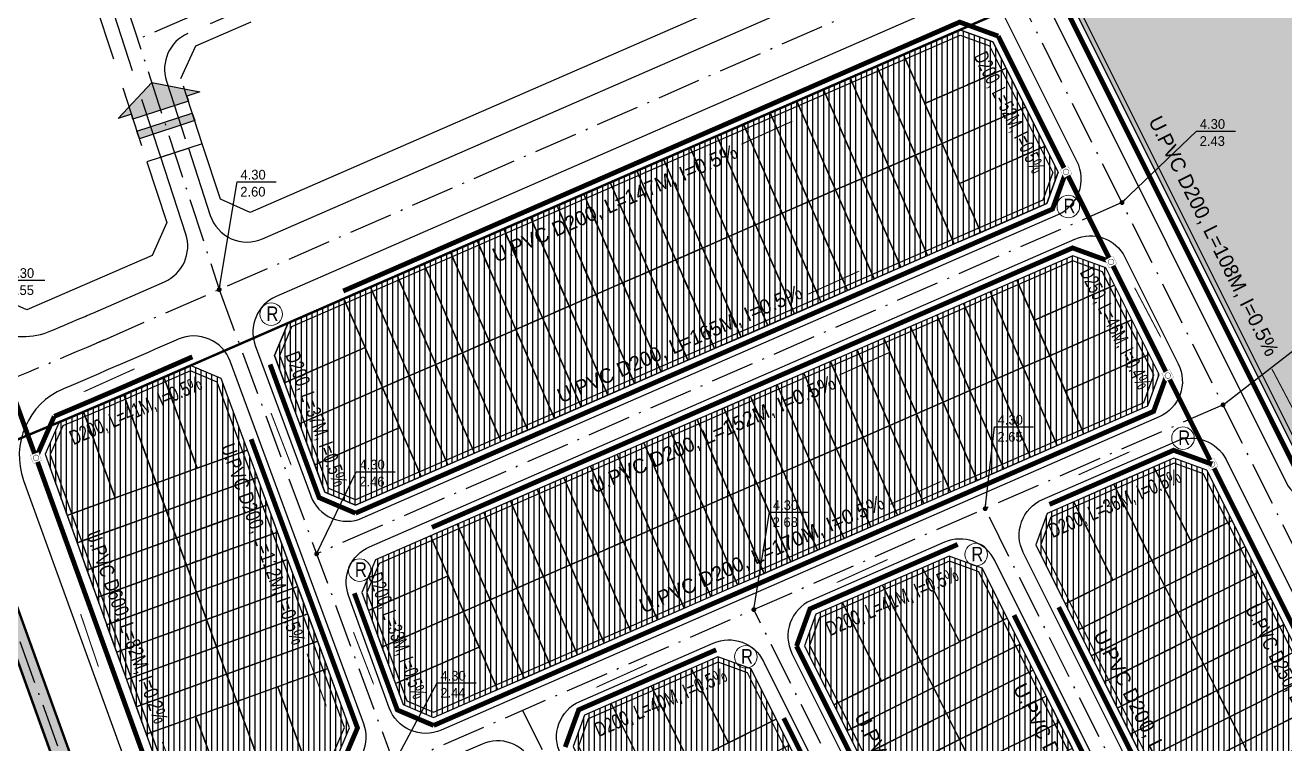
# Model space of a CAD drawing. Header units: metres. Extents: x 566631 to 571358, y 2062953 to 2068466.
# Drawn here: x 568621.2 to 568881.2, y 2066376.3 to 2066524.5 of the extents above; entities that cross this region are included whole.
import ezdxf
from ezdxf.enums import TextEntityAlignment as Align

# ---------------------------------------------------------------- set-up
doc = ezdxf.new("R2010")
doc.units = ezdxf.units.M
for name, pattern in [('ACAD_ISO10W100', [18.5, 12, -3, 0.5, -3]), ('CENTER', [2, 1.25, -0.25, 0.25, -0.25]), ('HIDDEN', [0.375, 0.25, -0.125])]:
    doc.linetypes.add(name, pattern=pattern)
doc.layers.add('boDnv', color=54, linetype='CONTINUOUS', lineweight=25)
for name, color, linetype in [('BoThamCo', 94, 'CONTINUOUS'), ('ChiaLo', 128, 'CENTER'), ('datOlienke', 42, 'CONTINUOUS'), ('hacth sdd', 8, 'CONTINUOUS'), ('hatchViaHe+LogDg', 129, 'CONTINUOUS'), ('LogDg', 7, 'CONTINUOUS'), ('LogDg phu', 7, 'CONTINUOUS'), ('LoLK', 6, 'CONTINUOUS'), ('RANHGIOI', 2, 'HIDDEN'), ('TimDg', 222, 'CONTINUOUS'), ('TNuoc Thai', 7, 'CONTINUOUS'), ('ViaHeS', 32, 'CONTINUOUS'), ('ViaHeSphu', 32, 'CONTINUOUS')]:
    doc.layers.add(name, color=color, linetype=linetype)
doc.styles.add('DIADANH1', font='VHAVAN.ttf', dxfattribs={"height": 2})
doc.styles.add('rms', font='romans.shx', dxfattribs={"width": 0.7, "bigfont": 'vns.shx'})
doc.styles.add('solo', font='VHARIALN.ttf')
doc.styles.add('style1', font='VHARIALN.ttf', dxfattribs={"height": 1.2})
doc.styles.add('STYLE3', font='VHBODO.ttf', dxfattribs={"width": 0.8, "height": 2.2})
doc.linetypes.add('ADL', pattern='A,0.125,-0.15,["++",rms,S=0.5,R=0,X=0,Y=-0.2245],-1.35,1.125', length=2.75)
doc.linetypes.add('TNTN_LINE', pattern='A,0.5,-0.2,["TN",Standard,S=0.1,R=0,X=-0.1,Y=-0.05],-0.25', length=0.95)
doc.dimstyles.new('kichthuocnut', dxfattribs={"dimtxt": 1.1, "dimasz": 0.5, "dimexe": 0.5, "dimexo": 0.5, "dimgap": 0.5, "dimtad": 1, "dimzin": 0, "dimdsep": 46, "dimtxsty": 'solo', "dimblk": 'BOXFILLED', "dimcen": 0.09, "dimdle": 1, "dimclrd": 256, "dimclre": 256, "dimclrt": 7, "dimadec": 0, "dimazin": 0, "dimtfac": 1, "dimtix": 1, "dimtofl": 0, "dimtmove": 1, "dimatfit": 3, "dimldrblk": 'ARCHTICK', "dimfxl": 1, "dimtfill": 1, "dimtfillclr": 2, "dimtolj": 1, "dimtzin": 0, "dimlwd": -1, "dimlwe": -1, "dimarcsym": 0})

# ---------------------------------------------------------------- blocks, each defined once
blk = doc.blocks.new('hg')
at = {"layer": 'TNuoc Thai', "color": 7, "lineweight": 0, "const_width": 0.2}
blk.add_lwpolyline([(-2.5, -2.5), (2.5, -2.5), (2.5, 2.5), (-2.5, 2.5)], close=True, dxfattribs=at)
at = {"lineweight": 0}
blk.add_wipeout([(-2.5, 2.5), (2.5, 2.5), (2.5, -2.5), (-2.5, -2.5)], dxfattribs=at).dxf.layer = 'TNuoc Thai'
at = {"layer": 'TNuoc Thai', "color": 3, "lineweight": 0, "const_width": 0.25}
blk.add_lwpolyline([(-1.625, 0, 1), (1.625, 0, 1)], format="xyb", close=True, dxfattribs=at)

msp = doc.modelspace()

# ---------------------------------------------------------------- hatches: boundary and pattern name
at = {"layer": 'hacth sdd'}
h = msp.add_hatch(dxfattribs=at)
h.set_pattern_fill('CROSS', color=64, scale=0.05, style=0)
h.set_pattern_definition([(0, (568837.45307, 2066430.0151), (0.3175, 0.3175), [0.15875, -0.47625]), (90, (568837.53245, 2066429.93572), (-0.3175, 0.3175), [0.15875, -0.47625])])
h.paths.add_polyline_path([(569047.04, 2066522.156), (569003.939, 2066600.336), (568994.365, 2066603.205), (568982.152, 2066596.774), (568839.8, 2066534.725), (568837.453, 2066528.255), (568885.569, 2066432.051), (568892.172, 2066430.015), (569045.088, 2066515.341)])
h.paths.add_polyline_path([(568927.592, 2066509.559), (568958.561, 2066509.559), (568958.561, 2066514.31), (568927.592, 2066514.31)], flags=24)
h.paths.add_polyline_path([(568921.576, 2066513.431), (568964.577, 2066513.431), (568964.577, 2066518.735), (568921.576, 2066518.735)], flags=24)
h = msp.add_hatch(dxfattribs=at)
h.set_pattern_fill('ANSI31', color=30, scale=0.35, angle=45, style=0)
h.set_pattern_definition([(90, (568672.6422, 2066425.5133), (-1.11125, 1e-16), [])])
h.paths.add_polyline_path([(568814.109, 2066523.526), (568820.93, 2066521.052), (568834.374, 2066494.171), (568832.027, 2066487.702), (568689.356, 2066425.513), (568683.043, 2066428.207), (568672.642, 2066456.418), (568675.496, 2066463.107)])
h = msp.add_hatch(dxfattribs=at)
h.set_pattern_fill('ANSI31', color=30, scale=0.35, angle=45, style=0)
h.set_pattern_definition([(90, (568690.6594, 2066381.7357), (-1.11125, 1e-16), [])])
h.paths.add_polyline_path([(568855.239, 2066452.454), (568844.222, 2066474.48), (568837.402, 2066476.954), (568693.513, 2066414.235), (568690.659, 2066407.546), (568699.182, 2066384.429), (568705.495, 2066381.736), (568852.892, 2066445.984)])
h = msp.add_hatch(dxfattribs=at)
h.set_pattern_fill('ANSI31', color=30, scale=0.35, angle=45, style=0)
h.set_pattern_definition([(90, (568625.302, 2066360.9362), (-1.11125, 1e-16), [])])
edge = h.paths.add_edge_path()
edge.add_arc((567936.089, 2068090.676), 1787.468, 292.780998, 293.213764, ccw=False)
edge.add_line((568628.214, 2066442.646), (568625.302, 2066436.014))
edge.add_line((568625.302, 2066436.014), (568651.478, 2066363.641))
edge.add_line((568651.478, 2066363.641), (568657.763, 2066360.936))
edge.add_line((568657.763, 2066360.936), (568685.308, 2066372.938))
edge.add_line((568685.308, 2066372.938), (568688.163, 2066379.627))
edge.add_line((568688.163, 2066379.627), (568661.623, 2066451.615))
edge.add_line((568661.623, 2066451.615), (568655.31, 2066454.308))
edge.add_line((568655.31, 2066454.308), (568642.331, 2066448.651))
edge.add_arc((568517.663, 2066734.661), 312, 293.21376, 293.55167, ccw=False)
h = msp.add_hatch(dxfattribs=at)
h.set_pattern_fill('ANSI31', color=30, scale=0.35, angle=45, style=0)
h.set_pattern_definition([(90, (568829.7454, 2066326.6147), (-1.11125, 1e-16), [])])
h.paths.add_polyline_path([(568880.71, 2066326.615), (568905.41, 2066340.985), (568907.495, 2066347.972), (568865.087, 2066432.763), (568858.267, 2066435.237), (568832.092, 2066423.827), (568829.745, 2066417.357), (568874.151, 2066328.572)])
h = msp.add_hatch(dxfattribs=at)
h.set_pattern_fill('CROSS', color=64, scale=0.05, style=0)
h.set_pattern_definition([(0, (568609.64062, 2066362.58562), (0.3175, 0.3175), [0.15875, -0.47625]), (90, (568609.72, 2066362.50624), (-0.3175, 0.3175), [0.15875, -0.47625])])
edge = h.paths.add_edge_path()
edge.add_line((568609.641, 2066421.248), (568630.478, 2066363.636))
edge.add_arc((568632.124, 2066364.231), 1.75, 199.88428, 379.88428)
edge.add_line((568633.769, 2066364.826), (568612.932, 2066422.438))
edge.add_arc((568611.287, 2066421.841), 1.75, 19.94735, 199.82121)
h = msp.add_hatch(dxfattribs=at)
h.set_pattern_fill('ANSI31', color=30, scale=0.35, angle=45, style=0)
h.set_pattern_definition([(90, (568782.0107, 2066300.4127), (-1.11125, 1e-16), [])])
h.paths.add_polyline_path([(568835.673, 2066300.413), (568861.673, 2066315.539), (568863.758, 2066322.526), (568818.73, 2066412.556), (568811.91, 2066415.03), (568784.358, 2066403.02), (568782.011, 2066396.551), (568829.115, 2066302.37)])
h = msp.add_hatch(dxfattribs=at)
h.set_pattern_fill('ANSI31', color=30, scale=0.35, angle=45, style=0)
h.set_pattern_definition([(90, (568734.276, 2066274.2108), (-1.11125, 1e-16), [])])
h.paths.add_polyline_path([(568770.995, 2066391.749), (568764.175, 2066394.223), (568736.623, 2066382.214), (568734.276, 2066375.744), (568784.078, 2066276.168), (568790.637, 2066274.211), (568816.637, 2066289.337), (568818.722, 2066296.324)])
at = {"layer": 'hatchViaHe+LogDg'}
for points in [[(568643.108, 2066506.16), (568640.385, 2066505.271), (568647.312, 2066512.698), (568657.26, 2066510.783), (568654.538, 2066509.894), (568654.877, 2066508.857), (568643.446, 2066505.123)], [(568656.183, 2066504.818), (568644.775, 2066501.093), (568644.244, 2066502.639), (568655.675, 2066506.373)]]:
    msp.add_hatch(color=158, dxfattribs=at).paths.add_polyline_path(points)

# ---------------------------------------------------------------- linework, layer by layer
at = {"layer": 'boDnv', "color": 10, "linetype": 'ADL', "ltscale": 0.25}
for points in [[(569045.965, 2066522.035), (569003.26, 2066599.496), (568994.47, 2066602.13), (568982.586, 2066595.872), (568840.593, 2066533.98), (568838.54, 2066528.318), (568886.272, 2066432.88), (568892.058, 2066431.097), (569044.24, 2066516.013)], [(568814.143, 2066522.45), (568820.214, 2066520.248), (568833.287, 2066494.108), (568831.234, 2066488.447), (568689.351, 2066426.602), (568683.832, 2066428.957), (568673.718, 2066456.391), (568676.26, 2066462.349)], [(568854.152, 2066452.391), (568843.507, 2066473.676), (568837.436, 2066475.878), (568694.277, 2066413.477), (568691.735, 2066407.519), (568699.971, 2066385.18), (568705.491, 2066382.825), (568852.099, 2066446.729)], [(568880.581, 2066327.697), (568904.565, 2066341.651), (568906.424, 2066347.878), (568864.372, 2066431.959), (568858.301, 2066434.16), (568832.886, 2066423.082), (568830.832, 2066417.42), (568874.852, 2066329.407)], [(568835.544, 2066301.495), (568860.828, 2066316.205), (568862.687, 2066322.432), (568818.014, 2066411.752), (568811.944, 2066413.954), (568785.151, 2066402.275), (568783.097, 2066396.614), (568829.816, 2066303.205)], [(568770.279, 2066390.945), (568764.209, 2066393.147), (568737.416, 2066381.469), (568735.363, 2066375.807), (568784.779, 2066277.003), (568790.508, 2066275.293), (568815.792, 2066290.003), (568817.65, 2066296.23)]]:
    msp.add_lwpolyline(points, close=True, dxfattribs=at)
msp.add_lwpolyline([(568641.036, 2066447.001, -0.0018325), (568628.969, 2066441.878), (568626.378, 2066435.978), (568652.271, 2066364.388), (568657.76, 2066362.026), (568684.545, 2066373.696), (568687.087, 2066379.654), (568660.834, 2066450.864), (568655.315, 2066453.219), (568642.731, 2066447.734, -0.0014744)], format="xyb", close=True, dxfattribs=at)
at = {"layer": 'BoThamCo'}
msp.add_lwpolyline([(569047.04, 2066522.156), (569003.939, 2066600.336), (568994.365, 2066603.205), (568982.152, 2066596.774), (568839.8, 2066534.725), (568837.453, 2066528.255), (568885.569, 2066432.051), (568892.172, 2066430.015), (569045.088, 2066515.341)], close=True, dxfattribs=at)
msp.add_lwpolyline([(568609.641, 2066421.248), (568630.478, 2066363.636, 1), (568633.769, 2066364.826), (568612.932, 2066422.438, 0.9988999)], format="xyb", close=True, dxfattribs=at)
at = {"layer": 'ChiaLo', "ltscale": 5}
for p, q in [((568839.696, 2066440.232), (568825.878, 2066471.931)), ((568834.195, 2066437.834), (568820.378, 2066469.534)), ((568823.195, 2066433.039), (568809.378, 2066464.739)), ((568828.695, 2066435.437), (568814.878, 2066467.136)), ((568817.695, 2066430.642), (568803.878, 2066462.341)), ((568812.195, 2066428.245), (568798.377, 2066459.944)), ((568806.694, 2066425.847), (568792.877, 2066457.546)), ((568801.194, 2066423.45), (568787.377, 2066455.149)), ((568795.694, 2066421.052), (568781.877, 2066452.751)), ((568790.194, 2066418.655), (568776.377, 2066450.354)), ((568784.694, 2066416.257), (568770.876, 2066447.957)), ((568779.193, 2066413.86), (568765.376, 2066445.559)), ((568773.693, 2066411.462), (568759.876, 2066443.162)), ((568768.193, 2066409.065), (568754.376, 2066440.764)), ((568762.693, 2066406.667), (568748.876, 2066438.367)), ((568751.692, 2066401.873), (568737.875, 2066433.572)), ((568757.193, 2066404.27), (568743.375, 2066435.969)), ((568746.192, 2066399.475), (568732.375, 2066431.174)), ((568740.692, 2066397.078), (568726.875, 2066428.777)), ((568735.192, 2066394.68), (568721.375, 2066426.379)), ((568729.692, 2066392.283), (568715.874, 2066423.982)), ((568724.191, 2066389.885), (568710.374, 2066421.585)), ((568718.691, 2066387.488), (568704.874, 2066419.187))]:
    msp.add_line(p, q, dxfattribs=at)
for points in [[(568818.443, 2066481.781), (568802.46, 2066518.449)], [(568812.943, 2066479.383), (568796.96, 2066516.051)], [(568823.62, 2066515.672), (568806.856, 2066508.365)], [(568807.443, 2066476.986), (568791.46, 2066513.654)], [(568796.443, 2066472.191), (568780.46, 2066508.859)], [(568801.943, 2066474.588), (568785.96, 2066511.256)], [(568827.652, 2066507.612), (568677.842, 2066442.312)], [(568790.942, 2066469.793), (568774.959, 2066506.461)], [(568785.442, 2066467.396), (568769.459, 2066504.064)], [(568779.942, 2066464.999), (568763.959, 2066501.667)], [(568774.442, 2066462.601), (568758.459, 2066499.269)], [(568831.683, 2066499.551), (568814.048, 2066491.864)], [(568768.942, 2066460.204), (568752.959, 2066496.872)], [(568763.441, 2066457.806), (568747.458, 2066494.474)], [(568757.941, 2066455.409), (568741.958, 2066492.077)], [(568752.441, 2066453.011), (568736.458, 2066489.679)], [(568746.941, 2066450.614), (568730.958, 2066487.282)], [(568741.441, 2066448.216), (568725.458, 2066484.884)], [(568735.94, 2066445.819), (568719.957, 2066482.487)], [(568724.94, 2066441.024), (568708.957, 2066477.692)], [(568730.44, 2066443.421), (568714.457, 2066480.089)], [(568719.44, 2066438.627), (568703.457, 2066475.295)], [(568713.94, 2066436.229), (568697.957, 2066472.897)], [(568708.439, 2066433.832), (568692.456, 2066470.5)], [(568846.017, 2066470.892), (568829.475, 2066463.681)], [(568702.939, 2066431.434), (568686.956, 2066468.102)], [(568849.601, 2066463.727), (568694.82, 2066396.26)], [(568691.352, 2066458.018), (568674.724, 2066450.771)], [(568853.184, 2066456.562), (568835.868, 2066449.014)], [(568649.793, 2066451.903), (568656.714, 2066433.132)], [(568641.529, 2066448.302), (568671.526, 2066366.933)], [(568633.24, 2066444.766), (568639.786, 2066427.009)], [(568698.544, 2066441.518), (568680.961, 2066433.854)], [(568667.058, 2066436.873), (568629.869, 2066423.422)], [(568669.134, 2066431.243), (568631.91, 2066417.78)], [(568861.782, 2066418.135), (568854.13, 2066433.433)], [(568893.709, 2066334.178), (568845.868, 2066429.832)], [(568845.683, 2066410.083), (568837.607, 2066426.231)], [(568671.209, 2066425.614), (568633.951, 2066412.138)], [(568835.845, 2066405.162), (568870.278, 2066422.384)], [(568673.284, 2066419.984), (568635.991, 2066406.496)], [(568838.529, 2066399.796), (568872.962, 2066417.018)], [(568675.36, 2066414.354), (568638.032, 2066400.853)], [(568708.47, 2066410.937), (568692.048, 2066403.779)], [(568814.054, 2066397.313), (568806.395, 2066412.626)], [(568841.213, 2066394.43), (568875.646, 2066411.652)], [(568677.435, 2066408.724), (568640.05, 2066395.203)], [(568848.673, 2066307.976), (568798.134, 2066409.025)], [(568797.955, 2066389.262), (568789.872, 2066405.424)], [(568843.897, 2066389.064), (568878.33, 2066406.285)], [(568679.511, 2066403.095), (568642.091, 2066389.56)], [(568788.117, 2066384.341), (568823.892, 2066402.234)], [(568846.58, 2066383.697), (568881.014, 2066400.919)], [(568681.586, 2066397.465), (568644.131, 2066383.918)], [(568714.863, 2066396.27), (568697.592, 2066388.741)], [(568790.801, 2066378.975), (568826.576, 2066396.868)], [(568849.264, 2066378.331), (568883.698, 2066395.553)], [(568683.662, 2066391.835), (568646.172, 2066378.276)], [(568766.327, 2066376.492), (568758.661, 2066391.819)], [(568793.485, 2066373.609), (568829.26, 2066391.501)], [(568851.948, 2066372.965), (568886.382, 2066390.187)], [(568673.317, 2066388.094), (568679.791, 2066370.534)], [(568803.637, 2066281.774), (568750.399, 2066388.218)], [(568750.228, 2066368.44), (568742.137, 2066384.617)], [(568796.169, 2066368.242), (568831.944, 2066386.135)], [(568854.632, 2066367.599), (568889.066, 2066384.82)], [(568656.39, 2066381.972), (568663.262, 2066363.332)], [(568740.39, 2066363.52), (568776.165, 2066381.413)], [(568798.853, 2066362.876), (568834.628, 2066380.769)]]:
    msp.add_lwpolyline(points, dxfattribs=at)
at = {"layer": 'datOlienke'}
for points in [[(568814.109, 2066523.526), (568820.93, 2066521.052), (568834.374, 2066494.171), (568832.027, 2066487.702), (568689.356, 2066425.513), (568683.043, 2066428.207), (568672.642, 2066456.418), (568675.496, 2066463.107)], [(568855.239, 2066452.454), (568844.222, 2066474.48), (568837.402, 2066476.954), (568693.513, 2066414.235), (568690.659, 2066407.546), (568699.182, 2066384.429), (568705.495, 2066381.736), (568852.892, 2066445.984)], [(568880.71, 2066326.615), (568905.41, 2066340.985), (568907.495, 2066347.972), (568865.087, 2066432.763), (568858.267, 2066435.237), (568832.092, 2066423.827), (568829.745, 2066417.357), (568874.151, 2066328.572)], [(568835.673, 2066300.413), (568861.673, 2066315.539), (568863.758, 2066322.526), (568818.73, 2066412.556), (568811.91, 2066415.03), (568784.358, 2066403.02), (568782.011, 2066396.551), (568829.115, 2066302.37)], [(568770.995, 2066391.749), (568764.175, 2066394.223), (568736.623, 2066382.214), (568734.276, 2066375.744), (568784.078, 2066276.168), (568790.637, 2066274.211), (568816.637, 2066289.337), (568818.722, 2066296.324)]]:
    msp.add_lwpolyline(points, close=True, dxfattribs=at)
msp.add_lwpolyline([(568640.642, 2066447.92, -0.0018883), (568628.214, 2066442.646), (568625.302, 2066436.014), (568651.478, 2066363.641), (568657.763, 2066360.936), (568685.308, 2066372.938), (568688.163, 2066379.627), (568661.623, 2066451.615), (568655.31, 2066454.308), (568642.331, 2066448.651, -0.0014744)], format="xyb", close=True, dxfattribs=at)
at = {"layer": 'LogDg'}
for points in [[(568606.571, 2066470.164, 0.4297542), (568626.524, 2066461.469, 0.0010787), (568633.547, 2066464.463, 0.0014744), (568635.139, 2066465.151), (568649.946, 2066471.606, 0.386536), (568654.355, 2066481.423), (568649.179, 2066497.271), (568654.883, 2066499.133), (568659.405, 2066485.287, 0.4424436), (568670.206, 2066480.437), (568809.098, 2066540.978, 0.4142136), (568813.235, 2066551.508), (568806.842, 2066566.175), (568812.342, 2066568.573), (568818.735, 2066553.905, 0.4142136), (568829.266, 2066549.768), (568950.451, 2066602.591), (568974.352, 2066613.009), (568989.06, 2066620.754, 0.4198374), (568992.748, 2066633.063), (568988.431, 2066640.893), (568998.94, 2066646.687), (569003.539, 2066638.345, 0.4087171), (569015.616, 2066634.728)], [(568629.137, 2066449.545, 0.3988265), (568620.87, 2066430.627), (568645.789, 2066361.73, 0.4330459), (568656.508, 2066357.117), (568686.764, 2066370.3, 0.3974101), (568691.074, 2066380.401), (568663.502, 2066455.192, 0.431261), (568652.799, 2066459.759), (568652.37, 2066459.572, -0.0037754), (568629.137, 2066449.545)], [(568609.405, 2066421.163), (568630.243, 2066363.551, 1), (568634.004, 2066364.912), (568613.167, 2066422.523, 1), (568609.407, 2066421.159)]]:
    msp.add_lwpolyline(points, format="xyb", dxfattribs=at)
for points in [[(569007.235, 2066606.786, 0.408612), (568995.16, 2066610.404), (568979.552, 2066602.186), (568836.129, 2066539.669, 0.429738), (568832.17, 2066528.757), (568881.472, 2066430.184, 0.4275137), (568892.525, 2066426.776), (569049.192, 2066514.196, 0.4127164), (569052.299, 2066525.044)], [(568690.827, 2066422.882), (568834.355, 2066485.444, 0.429738), (568838.313, 2066496.356), (568823.531, 2066525.911, 0.3988577), (568813.179, 2066529.666), (568673, 2066468.564, 0.3973692), (568668.691, 2066458.463), (568680.125, 2066427.449, 0.431261)], [(568696.313, 2066383.746), (568687.936, 2066406.908, -0.3955879), (568692.262, 2066416.962), (568837.816, 2066480.407, -0.3988577), (568848.168, 2066476.652), (568859.178, 2066454.638, -0.429738), (568855.22, 2066443.726), (568707.033, 2066379.133, -0.4330878)], [(568831.142, 2066426.686), (568858.681, 2066438.689, -0.3988577), (568869.033, 2066434.934), (568911.615, 2066349.796, -0.3958327), (568908.483, 2066339.302), (568882.5, 2066324.186, -0.4328365), (568871.322, 2066327.522), (568827.183, 2066415.773, -0.429738)], [(568779.449, 2066394.967), (568826.286, 2066301.32, 0.4328365), (568837.464, 2066297.984), (568863.446, 2066313.1, 0.3958327), (568866.578, 2066323.594), (568821.298, 2066414.128, 0.3988577), (568810.946, 2066417.883), (568783.407, 2066405.879, 0.429738)], [(568781.249, 2066275.118), (568731.714, 2066374.16, -0.429738), (568735.672, 2066385.072), (568763.212, 2066397.076, -0.3988577), (568773.563, 2066393.321), (568821.542, 2066297.392, -0.3958327), (568818.41, 2066286.898), (568792.427, 2066271.782, -0.4328365)], [(568754.764, 2066249.869), (568773.374, 2066260.696, 0.3958327), (568776.506, 2066271.19), (568725.829, 2066372.514, 0.3988577), (568715.477, 2066376.269), (568708.138, 2066373.07, 0.3955879), (568703.811, 2066363.015), (568743.217, 2066254.063, 0.4679364)]]:
    msp.add_lwpolyline(points, format="xyb", close=True, dxfattribs=at)
at = {"layer": 'LogDg', "ltscale": 0.75}
for points in [[(568643.108, 2066506.16), (568640.385, 2066505.271), (568647.312, 2066512.698), (568657.26, 2066510.783), (568654.538, 2066509.894), (568654.877, 2066508.857), (568643.446, 2066505.123)], [(568656.183, 2066504.818), (568644.775, 2066501.093), (568644.244, 2066502.639), (568655.675, 2066506.373)]]:
    msp.add_lwpolyline(points, close=True, dxfattribs=at)
at = {"layer": 'LogDg phu', "linetype": 'HIDDEN', "ltscale": 50}
for points in [[(568649.179, 2066497.271), (568613.59, 2066606.254, 0.4230605), (568603.274, 2066611.297), (568575.864, 2066601.423, 0.4054216), (568568.524, 2066586.408), (568591.745, 2066515.302)], [(568806.842, 2066566.175), (568801.648, 2066578.092, 0.4142136), (568791.117, 2066582.229), (568654.769, 2066522.797, 0.386536), (568650.361, 2066512.98), (568654.883, 2066499.133)]]:
    msp.add_lwpolyline(points, format="xyb", dxfattribs=at)
at = {"layer": 'LoLK'}
for points in [[(568820.93, 2066521.052), (568814.109, 2066523.526), (568802.46, 2066518.449), (568806.856, 2066508.365), (568823.62, 2066515.672)], [(568802.46, 2066518.449), (568796.96, 2066516.051), (568804.952, 2066497.717), (568810.452, 2066500.115)], [(568796.96, 2066516.051), (568791.46, 2066513.654), (568799.452, 2066495.32), (568804.952, 2066497.717)], [(568827.652, 2066507.612), (568823.62, 2066515.672), (568806.856, 2066508.365), (568810.452, 2066500.115)], [(568791.46, 2066513.654), (568785.96, 2066511.256), (568793.951, 2066492.922), (568799.452, 2066495.32)], [(568780.46, 2066508.859), (568774.959, 2066506.461), (568782.951, 2066488.127), (568788.451, 2066490.525)], [(568785.96, 2066511.256), (568780.46, 2066508.859), (568788.451, 2066490.525), (568793.951, 2066492.922)], [(568774.959, 2066506.461), (568769.459, 2066504.064), (568777.451, 2066485.73), (568782.951, 2066488.127)], [(568831.683, 2066499.551), (568827.652, 2066507.612), (568810.452, 2066500.115), (568814.048, 2066491.864)], [(568769.459, 2066504.064), (568763.959, 2066501.667), (568771.951, 2066483.333), (568777.451, 2066485.73)], [(568763.959, 2066501.667), (568758.459, 2066499.269), (568766.45, 2066480.935), (568771.951, 2066483.333)], [(568758.459, 2066499.269), (568752.959, 2066496.872), (568760.95, 2066478.538), (568766.45, 2066480.935)], [(568810.452, 2066500.115), (568804.952, 2066497.717), (568812.943, 2066479.383), (568818.443, 2066481.781)], [(568834.374, 2066494.171), (568831.683, 2066499.551), (568814.048, 2066491.864), (568818.443, 2066481.781), (568832.027, 2066487.702)], [(568752.959, 2066496.872), (568747.458, 2066494.474), (568755.45, 2066476.14), (568760.95, 2066478.538)], [(568804.952, 2066497.717), (568799.452, 2066495.32), (568807.443, 2066476.986), (568812.943, 2066479.383)], [(568747.458, 2066494.474), (568741.958, 2066492.077), (568749.95, 2066473.743), (568755.45, 2066476.14)], [(568799.452, 2066495.32), (568793.951, 2066492.922), (568801.943, 2066474.588), (568807.443, 2066476.986)], [(568741.958, 2066492.077), (568736.458, 2066489.679), (568744.45, 2066471.345), (568749.95, 2066473.743)], [(568793.951, 2066492.922), (568788.451, 2066490.525), (568796.443, 2066472.191), (568801.943, 2066474.588)], [(568736.458, 2066489.679), (568730.958, 2066487.282), (568738.949, 2066468.948), (568744.45, 2066471.345)], [(568782.951, 2066488.127), (568777.451, 2066485.73), (568785.442, 2066467.396), (568790.942, 2066469.793)], [(568788.451, 2066490.525), (568782.951, 2066488.127), (568790.942, 2066469.793), (568796.443, 2066472.191)], [(568730.958, 2066487.282), (568725.458, 2066484.884), (568733.449, 2066466.55), (568738.949, 2066468.948)], [(568777.451, 2066485.73), (568771.951, 2066483.333), (568779.942, 2066464.999), (568785.442, 2066467.396)], [(568725.458, 2066484.884), (568719.957, 2066482.487), (568727.949, 2066464.153), (568733.449, 2066466.55)], [(568771.951, 2066483.333), (568766.45, 2066480.935), (568774.442, 2066462.601), (568779.942, 2066464.999)], [(568719.957, 2066482.487), (568714.457, 2066480.089), (568722.449, 2066461.755), (568727.949, 2066464.153)], [(568766.45, 2066480.935), (568760.95, 2066478.538), (568768.942, 2066460.204), (568774.442, 2066462.601)], [(568708.957, 2066477.692), (568703.457, 2066475.295), (568711.448, 2066456.961), (568716.949, 2066459.358)], [(568714.457, 2066480.089), (568708.957, 2066477.692), (568716.949, 2066459.358), (568722.449, 2066461.755)], [(568760.95, 2066478.538), (568755.45, 2066476.14), (568763.441, 2066457.806), (568768.942, 2066460.204)], [(568703.457, 2066475.295), (568697.957, 2066472.897), (568705.948, 2066454.563), (568711.448, 2066456.961)], [(568755.45, 2066476.14), (568749.95, 2066473.743), (568757.941, 2066455.409), (568763.441, 2066457.806)], [(568846.017, 2066470.892), (568844.222, 2066474.48), (568837.402, 2066476.954), (568825.878, 2066471.931), (568829.475, 2066463.681)], [(568697.957, 2066472.897), (568692.456, 2066470.5), (568700.448, 2066452.166), (568705.948, 2066454.563)], [(568749.95, 2066473.743), (568744.45, 2066471.345), (568752.441, 2066453.011), (568757.941, 2066455.409)], [(568692.456, 2066470.5), (568686.956, 2066468.102), (568691.352, 2066458.018), (568694.948, 2066449.768), (568700.448, 2066452.166)], [(568744.45, 2066471.345), (568738.949, 2066468.948), (568746.941, 2066450.614), (568752.441, 2066453.011)], [(568825.878, 2066471.931), (568820.378, 2066469.534), (568827.171, 2066453.95), (568832.671, 2066456.347)], [(568849.601, 2066463.727), (568846.017, 2066470.892), (568829.475, 2066463.681), (568832.671, 2066456.347)], [(568686.956, 2066468.102), (568675.496, 2066463.107), (568672.642, 2066456.418), (568674.724, 2066450.771), (568691.352, 2066458.018)], [(568738.949, 2066468.948), (568733.449, 2066466.55), (568741.441, 2066448.216), (568746.941, 2066450.614)], [(568820.378, 2066469.534), (568814.878, 2066467.136), (568821.671, 2066451.552), (568827.171, 2066453.95)], [(568733.449, 2066466.55), (568727.949, 2066464.153), (568735.94, 2066445.819), (568741.441, 2066448.216)], [(568809.378, 2066464.739), (568803.878, 2066462.341), (568810.67, 2066446.757), (568816.171, 2066449.155)], [(568814.878, 2066467.136), (568809.378, 2066464.739), (568816.171, 2066449.155), (568821.671, 2066451.552)], [(568727.949, 2066464.153), (568722.449, 2066461.755), (568730.44, 2066443.421), (568735.94, 2066445.819)], [(568803.878, 2066462.341), (568798.377, 2066459.944), (568805.17, 2066444.36), (568810.67, 2066446.757)], [(568853.184, 2066456.562), (568849.601, 2066463.727), (568832.671, 2066456.347), (568835.868, 2066449.014)], [(568722.449, 2066461.755), (568716.949, 2066459.358), (568724.94, 2066441.024), (568730.44, 2066443.421)], [(568798.377, 2066459.944), (568792.877, 2066457.546), (568799.67, 2066441.962), (568805.17, 2066444.36)], [(568691.352, 2066458.018), (568674.724, 2066450.771), (568677.842, 2066442.312), (568694.948, 2066449.768)], [(568711.448, 2066456.961), (568705.948, 2066454.563), (568713.94, 2066436.229), (568719.44, 2066438.627)], [(568716.949, 2066459.358), (568711.448, 2066456.961), (568719.44, 2066438.627), (568724.94, 2066441.024)], [(568792.877, 2066457.546), (568787.377, 2066455.149), (568794.17, 2066439.565), (568799.67, 2066441.962)], [(568661.623, 2066451.615), (568655.31, 2066454.308), (568649.793, 2066451.903), (568656.714, 2066433.132), (568667.058, 2066436.873)], [(568705.948, 2066454.563), (568700.448, 2066452.166), (568708.439, 2066433.832), (568713.94, 2066436.229)], [(568787.377, 2066455.149), (568781.877, 2066452.751), (568788.67, 2066437.168), (568794.17, 2066439.565)], [(568832.671, 2066456.347), (568827.171, 2066453.95), (568834.195, 2066437.834), (568839.696, 2066440.232)], [(568855.239, 2066452.454), (568853.184, 2066456.562), (568835.868, 2066449.014), (568839.696, 2066440.232), (568852.892, 2066445.984)], [(568700.448, 2066452.166), (568694.948, 2066449.768), (568698.544, 2066441.518), (568702.939, 2066431.434), (568708.439, 2066433.832)], [(568781.877, 2066452.751), (568776.377, 2066450.354), (568783.169, 2066434.77), (568788.67, 2066437.168)], [(568827.171, 2066453.95), (568821.671, 2066451.552), (568828.695, 2066435.437), (568834.195, 2066437.834)], [(568694.948, 2066449.768), (568677.842, 2066442.312), (568680.961, 2066433.854), (568698.544, 2066441.518)], [(568776.377, 2066450.354), (568770.876, 2066447.957), (568777.669, 2066432.373), (568783.169, 2066434.77)], [(568816.171, 2066449.155), (568810.67, 2066446.757), (568817.695, 2066430.642), (568823.195, 2066433.039)], [(568821.671, 2066451.552), (568816.171, 2066449.155), (568823.195, 2066433.039), (568828.695, 2066435.437)], [(568770.876, 2066447.957), (568765.376, 2066445.559), (568772.169, 2066429.975), (568777.669, 2066432.373)], [(568810.67, 2066446.757), (568805.17, 2066444.36), (568812.195, 2066428.245), (568817.695, 2066430.642)], [(568765.376, 2066445.559), (568759.876, 2066443.162), (568766.669, 2066427.578), (568772.169, 2066429.975)], [(568805.17, 2066444.36), (568799.67, 2066441.962), (568806.694, 2066425.847), (568812.195, 2066428.245)], [(568698.544, 2066441.518), (568680.961, 2066433.854), (568683.043, 2066428.207), (568689.356, 2066425.513), (568702.939, 2066431.434)], [(568759.876, 2066443.162), (568754.376, 2066440.764), (568761.169, 2066425.18), (568766.669, 2066427.578)], [(568799.67, 2066441.962), (568794.17, 2066439.565), (568801.194, 2066423.45), (568806.694, 2066425.847)], [(568754.376, 2066440.764), (568748.876, 2066438.367), (568755.668, 2066422.783), (568761.169, 2066425.18)], [(568794.17, 2066439.565), (568788.67, 2066437.168), (568795.694, 2066421.052), (568801.194, 2066423.45)], [(568669.134, 2066431.243), (568667.058, 2066436.873), (568656.714, 2066433.132), (568648.25, 2066430.071), (568650.326, 2066424.441)], [(568748.876, 2066438.367), (568743.375, 2066435.969), (568750.168, 2066420.385), (568755.668, 2066422.783)], [(568788.67, 2066437.168), (568783.169, 2066434.77), (568790.194, 2066418.655), (568795.694, 2066421.052)], [(568737.875, 2066433.572), (568732.375, 2066431.174), (568739.168, 2066415.59), (568744.668, 2066417.988)], [(568743.375, 2066435.969), (568737.875, 2066433.572), (568744.668, 2066417.988), (568750.168, 2066420.385)], [(568783.169, 2066434.77), (568777.669, 2066432.373), (568784.694, 2066416.257), (568790.194, 2066418.655)], [(568865.087, 2066432.763), (568858.267, 2066435.237), (568854.13, 2066433.433), (568861.782, 2066418.135), (568870.278, 2066422.384)], [(568671.209, 2066425.614), (568669.134, 2066431.243), (568650.326, 2066424.441), (568652.401, 2066418.811)], [(568732.375, 2066431.174), (568726.875, 2066428.777), (568733.668, 2066413.193), (568739.168, 2066415.59)], [(568777.669, 2066432.373), (568772.169, 2066429.975), (568779.193, 2066413.86), (568784.694, 2066416.257)], [(568854.13, 2066433.433), (568845.868, 2066429.832), (568853.732, 2066414.109), (568861.782, 2066418.135)], [(568648.25, 2066430.071), (568639.786, 2066427.009), (568629.869, 2066423.422), (568631.91, 2066417.78), (568650.326, 2066424.441)], [(568726.875, 2066428.777), (568721.375, 2066426.379), (568728.167, 2066410.796), (568733.668, 2066413.193)], [(568772.169, 2066429.975), (568766.669, 2066427.578), (568773.693, 2066411.462), (568779.193, 2066413.86)], [(568845.868, 2066429.832), (568837.607, 2066426.231), (568845.683, 2066410.083), (568853.732, 2066414.109)], [(568721.375, 2066426.379), (568715.874, 2066423.982), (568722.667, 2066408.398), (568728.167, 2066410.796)], [(568766.669, 2066427.578), (568761.169, 2066425.18), (568768.193, 2066409.065), (568773.693, 2066411.462)], [(568837.607, 2066426.231), (568832.092, 2066423.827), (568829.745, 2066417.357), (568835.845, 2066405.162), (568845.683, 2066410.083)], [(568650.326, 2066424.441), (568631.91, 2066417.78), (568633.951, 2066412.138), (568652.401, 2066418.811)], [(568673.284, 2066419.984), (568671.209, 2066425.614), (568652.401, 2066418.811), (568654.477, 2066413.181)], [(568715.874, 2066423.982), (568710.374, 2066421.585), (568717.167, 2066406.001), (568722.667, 2066408.398)], [(568761.169, 2066425.18), (568755.668, 2066422.783), (568762.693, 2066406.667), (568768.193, 2066409.065)], [(568710.374, 2066421.585), (568704.874, 2066419.187), (568708.47, 2066410.937), (568711.667, 2066403.603), (568717.167, 2066406.001)], [(568755.668, 2066422.783), (568750.168, 2066420.385), (568757.193, 2066404.27), (568762.693, 2066406.667)], [(568872.962, 2066417.018), (568870.278, 2066422.384), (568861.782, 2066418.135), (568853.732, 2066414.109), (568856.416, 2066408.742)], [(568652.401, 2066418.811), (568633.951, 2066412.138), (568635.991, 2066406.496), (568654.477, 2066413.181)], [(568675.36, 2066414.354), (568673.284, 2066419.984), (568654.477, 2066413.181), (568656.552, 2066407.552)], [(568704.874, 2066419.187), (568693.513, 2066414.235), (568690.659, 2066407.546), (568692.048, 2066403.779), (568708.47, 2066410.937)], [(568744.668, 2066417.988), (568739.168, 2066415.59), (568746.192, 2066399.475), (568751.692, 2066401.873)], [(568750.168, 2066420.385), (568744.668, 2066417.988), (568751.692, 2066401.873), (568757.193, 2066404.27)], [(568739.168, 2066415.59), (568733.668, 2066413.193), (568740.692, 2066397.078), (568746.192, 2066399.475)], [(568875.646, 2066411.652), (568872.962, 2066417.018), (568856.416, 2066408.742), (568859.1, 2066403.376)], [(568654.477, 2066413.181), (568635.991, 2066406.496), (568638.032, 2066400.853), (568656.552, 2066407.552)], [(568677.435, 2066408.724), (568675.36, 2066414.354), (568656.552, 2066407.552), (568658.627, 2066401.922)], [(568733.668, 2066413.193), (568728.167, 2066410.796), (568735.192, 2066394.68), (568740.692, 2066397.078)], [(568818.73, 2066412.556), (568811.91, 2066415.03), (568806.395, 2066412.626), (568814.054, 2066397.313), (568823.892, 2066402.234)], [(568856.416, 2066408.742), (568853.732, 2066414.109), (568845.683, 2066410.083), (568835.845, 2066405.162), (568838.529, 2066399.796)], [(568708.47, 2066410.937), (568692.048, 2066403.779), (568694.82, 2066396.26), (568711.667, 2066403.603)], [(568728.167, 2066410.796), (568722.667, 2066408.398), (568729.692, 2066392.283), (568735.192, 2066394.68)], [(568806.395, 2066412.626), (568798.134, 2066409.025), (568806.005, 2066393.287), (568814.054, 2066397.313)], [(568878.33, 2066406.285), (568875.646, 2066411.652), (568859.1, 2066403.376), (568861.784, 2066398.01)], [(568656.552, 2066407.552), (568638.009, 2066400.845), (568640.05, 2066395.203), (568658.627, 2066401.922)], [(568679.511, 2066403.095), (568677.435, 2066408.724), (568658.627, 2066401.922), (568660.703, 2066396.292)], [(568722.667, 2066408.398), (568717.167, 2066406.001), (568724.191, 2066389.885), (568729.692, 2066392.283)], [(568798.134, 2066409.025), (568789.872, 2066405.424), (568797.955, 2066389.262), (568806.005, 2066393.287)], [(568859.1, 2066403.376), (568856.416, 2066408.742), (568838.529, 2066399.796), (568841.213, 2066394.43)], [(568717.167, 2066406.001), (568711.667, 2066403.603), (568714.863, 2066396.27), (568718.691, 2066387.488), (568724.191, 2066389.885)], [(568789.872, 2066405.424), (568784.358, 2066403.02), (568782.011, 2066396.551), (568788.117, 2066384.341), (568797.955, 2066389.262)], [(568881.014, 2066400.919), (568878.33, 2066406.285), (568861.784, 2066398.01), (568864.468, 2066392.644)], [(568681.586, 2066397.465), (568679.511, 2066403.095), (568660.703, 2066396.292), (568662.778, 2066390.662)], [(568711.667, 2066403.603), (568694.82, 2066396.26), (568697.592, 2066388.741), (568714.863, 2066396.27)], [(568861.784, 2066398.01), (568859.1, 2066403.376), (568841.213, 2066394.43), (568843.897, 2066389.064)], [(568658.627, 2066401.922), (568640.05, 2066395.203), (568642.091, 2066389.56), (568660.703, 2066396.292)], [(568826.576, 2066396.868), (568823.892, 2066402.234), (568806.005, 2066393.287), (568808.689, 2066387.921)], [(568883.698, 2066395.553), (568881.014, 2066400.919), (568864.468, 2066392.644), (568867.152, 2066387.277)], [(568683.662, 2066391.835), (568681.586, 2066397.465), (568662.778, 2066390.662), (568664.854, 2066385.033)], [(568861.784, 2066398.01), (568843.897, 2066389.064), (568846.58, 2066383.697), (568864.468, 2066392.644)], [(568660.703, 2066396.292), (568642.091, 2066389.56), (568644.131, 2066383.918), (568662.778, 2066390.662)], [(568714.863, 2066396.27), (568697.592, 2066388.741), (568699.182, 2066384.429), (568705.495, 2066381.736), (568718.691, 2066387.488)], [(568829.26, 2066391.501), (568826.576, 2066396.868), (568808.689, 2066387.921), (568811.373, 2066382.555)], [(568886.382, 2066390.187), (568883.698, 2066395.553), (568867.152, 2066387.277), (568869.836, 2066381.911)], [(568770.995, 2066391.749), (568764.175, 2066394.223), (568758.661, 2066391.819), (568766.327, 2066376.492), (568776.165, 2066381.413)], [(568806.005, 2066393.287), (568788.117, 2066384.341), (568790.801, 2066378.975), (568808.689, 2066387.921)], [(568867.152, 2066387.277), (568864.468, 2066392.644), (568846.58, 2066383.697), (568849.264, 2066378.331)], [(568662.778, 2066390.662), (568644.131, 2066383.918), (568646.172, 2066378.276), (568664.854, 2066385.033)], [(568688.163, 2066379.627), (568683.662, 2066391.835), (568673.317, 2066388.094), (568679.791, 2066370.534), (568685.308, 2066372.938)], [(568758.661, 2066391.819), (568750.399, 2066388.218), (568758.277, 2066372.466), (568766.327, 2066376.492)], [(568831.944, 2066386.135), (568829.26, 2066391.501), (568811.373, 2066382.555), (568814.057, 2066377.189)], [(568889.066, 2066384.82), (568886.382, 2066390.187), (568869.836, 2066381.911), (568872.52, 2066376.545)], [(568673.317, 2066388.094), (568664.854, 2066385.033), (568671.526, 2066366.933), (568679.791, 2066370.534)], [(568750.399, 2066388.218), (568742.137, 2066384.617), (568750.228, 2066368.44), (568758.277, 2066372.466)], [(568808.689, 2066387.921), (568790.801, 2066378.975), (568793.485, 2066373.609), (568811.373, 2066382.555)], [(568867.152, 2066387.277), (568849.264, 2066378.331), (568851.948, 2066372.965), (568869.836, 2066381.911)], [(568664.854, 2066385.033), (568656.39, 2066381.972), (568663.262, 2066363.332), (568671.526, 2066366.933)], [(568742.137, 2066384.617), (568736.623, 2066382.214), (568734.276, 2066375.744), (568740.39, 2066363.52), (568750.228, 2066368.44)], [(568834.628, 2066380.769), (568831.944, 2066386.135), (568814.057, 2066377.189), (568816.74, 2066371.822)], [(568891.75, 2066379.454), (568889.066, 2066384.82), (568872.52, 2066376.545), (568875.204, 2066371.179)], [(568656.39, 2066381.972), (568646.184, 2066378.28), (568651.478, 2066363.641), (568657.763, 2066360.936), (568663.262, 2066363.332)], [(568811.373, 2066382.555), (568793.485, 2066373.609), (568796.169, 2066368.242), (568814.057, 2066377.189)], [(568869.836, 2066381.911), (568851.948, 2066372.965), (568854.632, 2066367.599), (568872.52, 2066376.545)], [(568778.849, 2066376.046), (568776.165, 2066381.413), (568766.327, 2066376.492), (568758.277, 2066372.466), (568760.961, 2066367.1)], [(568837.312, 2066375.403), (568834.628, 2066380.769), (568816.74, 2066371.822), (568819.424, 2066366.456)], [(568814.057, 2066377.189), (568796.169, 2066368.242), (568798.853, 2066362.876), (568816.74, 2066371.822)], [(568872.52, 2066376.545), (568854.632, 2066367.599), (568857.316, 2066362.232), (568875.204, 2066371.179)]]:
    msp.add_lwpolyline(points, close=True, dxfattribs=at)
for points in [[(568649.793, 2066451.903), (568642.331, 2066448.651, -0.0007009), (568641.529, 2066448.302), (568648.25, 2066430.071), (568656.714, 2066433.132)], [(568641.529, 2066448.302, -0.0007735), (568640.642, 2066447.92, -0.0011253), (568633.24, 2066444.766), (568639.786, 2066427.009), (568648.25, 2066430.071)], [(568633.24, 2066444.766, -0.000763), (568628.214, 2066442.646), (568625.302, 2066436.014), (568629.858, 2066423.418), (568639.786, 2066427.009)]]:
    msp.add_lwpolyline(points, format="xyb", close=True, dxfattribs=at)
at = {"layer": 'RANHGIOI', "color": 1, "ltscale": 9, "const_width": 0.5}
msp.add_lwpolyline([(569132.774, 2066366.646), (569000.559, 2066606.466), (568982.152, 2066596.774), (568641.488, 2066448.283), (568640.642, 2066447.92, -0.0051374), (568606.738, 2066433.79), (568320.264, 2066354.564, -0.0205674), (568279.256, 2066345.02), (568234.037, 2066336.438, -0.0212183)], format="xyb", dxfattribs=at)
at = {"layer": 'TimDg', "linetype": 'ACAD_ISO10W100', "ltscale": 0.75}
for points in [[(569091.243, 2064877.603), (569098.083, 2065004.259, 0.1155759), (569076.661, 2065124.595), (568731.759, 2066088.757), (568594.342, 2066468.69), (568350.743, 2067214.647), (568115.139, 2067803.004)], [(568079.024, 2066330.674), (568189.828, 2066342.093, 0.0212183), (568231.8, 2066348.228), (568277.018, 2066356.809, 0.0205674), (568317.065, 2066366.13), (568602.874, 2066445.172, 0.0050405), (568635.912, 2066458.949, 0.0014744), (568637.536, 2066459.651), (568976.952, 2066607.598), (569005.384, 2066622.569)]]:
    msp.add_lwpolyline(points, format="xyb", dxfattribs=at)
for points in [[(568980.347, 2066667.984), (568707.028, 2066548.849), (568644.406, 2066521.552)], [(568612.107, 2066620.458), (568661.245, 2066469.986), (568697.481, 2066371.697)], [(569046.184, 2066090.796), (568821.579, 2066539.873)], [(568847.56, 2066487.927), (568681.342, 2066415.475)], [(568868.425, 2066446.209), (568638.692, 2066346.072)], [(568873.881, 2066315.7), (568819.313, 2066424.802)], [(568828.844, 2066289.498), (568771.579, 2066403.995)], [(568723.844, 2066383.189), (568807.115, 2066216.696)]]:
    msp.add_lwpolyline(points, dxfattribs=at)
at = {"layer": 'TNuoc Thai', "color": 7, "linetype": 'TNTN_LINE', "ltscale": 8, "const_width": 1}
for points in [[(568835.823, 2066528.16), (568884.515, 2066430.806)], [(568686.832, 2066469.684), (568814.059, 2066525.14), (568822.003, 2066522.258)], [(568845.296, 2066475.686), (568866.161, 2066433.969)], [(568866.161, 2066433.969), (568918.398, 2066329.526)], [(568780.381, 2066396.456), (568783.167, 2066404.138), (568813.654, 2066417.427)], [(568689.128, 2066407.364), (568697.998, 2066383.303), (568705.501, 2066380.102)], [(568825.27, 2066402.833), (568865.365, 2066322.666), (568862.941, 2066314.541)], [(568732.646, 2066375.649), (568735.433, 2066383.331), (568763.805, 2066395.698)], [(568777.747, 2066381.603), (568820.329, 2066296.464), (568817.904, 2066288.339)]]:
    msp.add_lwpolyline(points, dxfattribs=at)
at = {"layer": 'TNuoc Thai', "color": 7, "linetype": 'TNTN_LINE', "ltscale": 8}
for points in [[(568822.003, 2066522.258, 1, 1, 0), (568836.004, 2066494.266, 1, 1, 0), (568845.296, 2066475.686, 0, 0, 0)], [(568689.362, 2066423.88, 1, 1, 0), (568833.217, 2066486.584, 1, 1, 0), (568836.004, 2066494.266, 0, 0, 0)], [(568705.142, 2066420.94, 1, 1, 0), (568837.351, 2066478.568, 1, 1, 0), (568845.296, 2066475.686, 0, 0, 0)], [(568671.736, 2066454.54, 1, 1, 0), (568681.859, 2066427.081, 1, 1, 0), (568689.362, 2066423.88, 0, 0, 0)], [(568705.501, 2066380.102, 1, 1, 0), (568854.082, 2066444.866, 1, 1, 0), (568856.869, 2066452.548, 0, 0, 0)], [(568649.659, 2066362.791, 1, 1, 0), (568657.774, 2066359.298, 1, 1, 0), (568686.453, 2066371.799, 1, 1, 0), (568689.776, 2066379.586, 1, 1, 0), (568667.823, 2066439.136, 0, 0, 0)], [(568834.493, 2066404.511, 1, 1, 0), (568873.1, 2066327.321, 1, 1, 0), (568880.903, 2066324.992, 0, 0, 0)], [(568780.381, 2066396.456, 1, 1, 0), (568828.064, 2066301.119, 1, 1, 0), (568835.866, 2066298.79, 0, 0, 0)]]:
    msp.add_lwpolyline(points, format="xyseb", dxfattribs=at)
at = {"layer": 'TNuoc Thai', "color": 7, "linetype": 'Continuous', "ltscale": 8, "const_width": 1}
msp.add_lwpolyline([(568595.547, 2066516.544), (568609.474, 2066473.896), (568621.753, 2066439.947)], dxfattribs=at)
at = {"layer": 'TNuoc Thai'}
for points in [[(568769.015, 2066499.963, 0.221, 0.221, 0), (568777.396, 2066503.743, 1.106, 0, 0), (568779.699, 2066504.782, 0, 0, 0)], [(568782.789, 2066469.04, 0.221, 0.221, 0), (568791.17, 2066472.82, 1.106, 0, 0), (568793.473, 2066473.858, 0, 0, 0)], [(568850.168, 2066470.366, 0.221, 0.221, 0), (568854.457, 2066462.234, 1.106, 0, 0), (568855.636, 2066459.999, 0, 0, 0)], [(568789.21, 2066452.357, 0.221, 0.221, 0), (568797.591, 2066456.137, 1.106, 0, 0), (568799.894, 2066457.176, 0, 0, 0)], [(568643.77, 2066453.636, 0.221, 0.221, 0), (568635.389, 2066449.856, 1.106, 0, 0), (568633.086, 2066448.817, 0, 0, 0)], [(568878.496, 2066453.615, 0.221, 0.221, 0), (568882.785, 2066445.483, 1.106, 0, 0), (568883.964, 2066443.248, 0, 0, 0)], [(568671.936, 2066444.522, 0.221, 0.221, 0), (568675.253, 2066435.948, 1.106, 0, 0), (568676.165, 2066433.592, 0, 0, 0)], [(568838.609, 2066431.788, 0.221, 0.221, 0), (568846.99, 2066435.568, 1.106, 0, 0), (568849.293, 2066436.606, 0, 0, 0)], [(568799.742, 2066425.698, 0.221, 0.221, 0), (568808.123, 2066429.477, 1.106, 0, 0), (568810.426, 2066430.516, 0, 0, 0)], [(568799.177, 2066414.314, 0.221, 0.221, 0), (568790.797, 2066410.534, 1.106, 0, 0), (568788.493, 2066409.496, 0, 0, 0)], [(568632.642, 2066403.08, 0.221, 0.221, 0), (568635.584, 2066394.369, 1.106, 0, 0), (568636.393, 2066391.976, 0, 0, 0)], [(568688.958, 2066399.319, 0.221, 0.221, 0), (568692.276, 2066390.745, 1.106, 0, 0), (568693.188, 2066388.389, 0, 0, 0)], [(568679.365, 2066394.898, 0.221, 0.221, 0), (568682.542, 2066386.271, 1.106, 0, 0), (568683.416, 2066383.9, 0, 0, 0)], [(568749.542, 2066392.697, 0.221, 0.221, 0), (568741.161, 2066388.917, 1.106, 0, 0), (568738.858, 2066387.879, 0, 0, 0)], [(568649.516, 2066376.673, 0.221, 0.221, 0), (568652.693, 2066368.046, 1.106, 0, 0), (568653.567, 2066365.675, 0, 0, 0)]]:
    msp.add_lwpolyline(points, format="xyseb", dxfattribs=at)
at = {"layer": 'TNuoc Thai', "color": 7, "linetype": 'TNTN_LINE', "ltscale": 8, "const_width": 1}
msp.add_lwpolyline([(568655.705, 2066456.116), (568641.732, 2066450.026, -0.0014744), (568640.051, 2066449.299, -0.0019553), (568627.192, 2066443.843), (568623.436, 2066435.292)], format="xyb", dxfattribs=at)
at = {"layer": 'TNuoc Thai', "color": 7, "linetype": 'Continuous', "ltscale": 8}
msp.add_lwpolyline([(568621.753, 2066439.947, 1, 1, 0), (568623.436, 2066435.292, 1, 1, 0), (568649.659, 2066362.791, 0, 0, 0)], format="xyseb", dxfattribs=at)
at = {"layer": 'TNuoc Thai', "linetype": 'Continuous', "lineweight": 0}
for centre in [(568836.476, 2066487.116), (568671.976, 2066464.909), (568860.144, 2066439.339), (568817.457, 2066415.333), (568690.224, 2066412.145), (568769.911, 2066394.259)]:
    msp.add_circle(centre, 2.326, dxfattribs=at)
at = {"layer": 'ViaHeS', "elevation": 0}
msp.add_lwpolyline([(569016.407, 2066641.927), (569006.835, 2066644.794), (569004.194, 2066649.584), (568983.176, 2066637.997), (568985.59, 2066633.618), (568982.776, 2066624.226), (568971.752, 2066618.421), (568826.868, 2066555.269), (568820.287, 2066557.854), (568815.092, 2066569.771), (568804.092, 2066564.976), (568809.286, 2066553.059), (568806.701, 2066546.478), (568723.81, 2066510.347), (568667.612, 2066485.851), (568661.477, 2066488.606), (568657.735, 2066500.065), (568646.327, 2066496.34), (568650.426, 2066483.79), (568647.394, 2066477.039), (568621.559, 2066465.778), (568612.969, 2066469.635)], dxfattribs=at)
at = {"layer": 'ViaHeS'}
for points in [[(568982.152, 2066596.774), (568839.8, 2066534.725), (568837.453, 2066528.255), (568885.569, 2066432.051), (568892.172, 2066430.015), (569045.088, 2066515.341), (569047.04, 2066522.156), (569003.939, 2066600.336), (568994.365, 2066603.205)], [(568814.109, 2066523.526), (568820.93, 2066521.052), (568834.374, 2066494.171), (568832.027, 2066487.702), (568689.356, 2066425.513), (568683.043, 2066428.207), (568672.642, 2066456.418), (568675.496, 2066463.107)], [(568855.239, 2066452.454), (568844.222, 2066474.48), (568837.402, 2066476.954), (568693.513, 2066414.235), (568690.659, 2066407.546), (568699.182, 2066384.429), (568705.495, 2066381.736), (568852.892, 2066445.984)], [(568880.71, 2066326.615), (568905.41, 2066340.985), (568907.495, 2066347.972), (568865.087, 2066432.763), (568858.267, 2066435.237), (568832.092, 2066423.827), (568829.745, 2066417.357), (568874.151, 2066328.572)], [(568835.673, 2066300.413), (568861.673, 2066315.539), (568863.758, 2066322.526), (568818.73, 2066412.556), (568811.91, 2066415.03), (568784.358, 2066403.02), (568782.011, 2066396.551), (568829.115, 2066302.37)], [(568770.995, 2066391.749), (568764.175, 2066394.223), (568736.623, 2066382.214), (568734.276, 2066375.744), (568784.078, 2066276.168), (568790.637, 2066274.211), (568816.637, 2066289.337), (568818.722, 2066296.324)]]:
    msp.add_lwpolyline(points, close=True, dxfattribs=at)
msp.add_lwpolyline([(568640.642, 2066447.92, -0.0018883), (568628.214, 2066442.646), (568625.302, 2066436.014), (568651.478, 2066363.641), (568657.763, 2066360.936), (568685.308, 2066372.938), (568688.163, 2066379.627), (568661.623, 2066451.615), (568655.31, 2066454.308), (568642.331, 2066448.651, -0.0014744)], format="xyb", close=True, dxfattribs=at)
at = {"layer": 'ViaHeSphu', "linetype": 'HIDDEN', "ltscale": 50}
for points in [[(568597.448, 2066517.165), (568575.215, 2066585.249), (568579.627, 2066594.275), (568605.987, 2066603.771), (568612.244, 2066600.712), (568646.327, 2066496.34)], [(568657.735, 2066500.065), (568653.354, 2066513.478), (568656.386, 2066520.229), (568709.426, 2066543.348), (568792.316, 2066579.479), (568798.897, 2066576.894), (568804.092, 2066564.976)]]:
    msp.add_lwpolyline(points, dxfattribs=at)

# ---------------------------------------------------------------- texts
at = {"layer": 'TNuoc Thai', "color": 7, "linetype": 'Continuous', "lineweight": 0, "style": 'DIADANH1'}
for s, rotation, width, p in [('D200, L=52M, I=0.5%%%', 296.57182, 0.7, (568816.891, 2066518.079)), ('D200, L=37M, I=0.5%%%', 290.23707, 0.75, (568674.839, 2066456.523)), ('D200, L=41M, I=0.5%%%', 23.55167, 0.75, (568631.169, 2066437.859)), ('U.PVC D200, L=112M, I=0.5%%%', 289.88428, 0.8, (568661.493, 2066437.562)), ('D200, L=36M, I=0.5%%%', 23.55167, 0.75, (568833.235, 2066418.704)), ('U.PVC D600, L=82M, I=0.2%%%', 289.88428, 0.8, (568633.704, 2066419.623)), ('D200, L=41M, I=0.5%%%', 23.55167, 0.75, (568787.283, 2066398.465)), ('D200, L=33M, I=0.5%%%', 290.23707, 0.7, (568691.914, 2066410.933)), ('U.PVC D250, L=117M, I=0.4%%%', 296.57182, 0.8, (568872.914, 2066404.1)), ('D200, L=40M, I=0.5%%%', 23.55167, 0.75, (568739.539, 2066377.677))]:
    msp.add_text(s, height=3, rotation=rotation, dxfattribs=dict(at, width=width)).set_placement(p)
for s, rotation, p in [('U.PVC D200, L=108M, I=0.5%%%', 296.57182, (568852.947, 2066504.786)), ('U.PVC D200, L=147M, I=0.5%%%', 23.55167, (568718.471, 2066475.48)), ('U.PVC D200, L=165M, I=0.5%%%', 23.55167, (568731.837, 2066446.502)), ('U.PVC D200, L=152M, I=0.5%%%', 23.55167, (568738.666, 2066427.874)), ('U.PVC D200, L=170M, I=0.5%%%', 23.55167, (568748.791, 2066403.16)), ('U.PVC D200, L=95M, I=0.5%%%', 296.57182, (568841.592, 2066398.834)), ('U.PVC D200, L=98M, I=0.5%%%', 296.57182, (568824.972, 2066387.833)), ('U.PVC D200, L=114M, I=0.5%%%', 296.57182, (568792.224, 2066381.97))]:
    msp.add_text(s, height=3, rotation=rotation, dxfattribs=at).set_placement(p)
at = {"layer": 'TNuoc Thai', "color": 7, "ltscale": 75, "style": 'STYLE3'}
for s, p in [('4.30', (568866.235, 2066503.128)), ('2.43', (568866.191, 2066499.614)), ('4.30', (568668.234, 2066492.676)), ('2.60', (568668.19, 2066489.162)), ('4.30', (568620.449, 2066472.39)), ('2.55', (568620.405, 2066468.876)), ('4.30', (568824.499, 2066442.133)), ('2.65', (568824.455, 2066438.619)), ('4.30', (568692.798, 2066432.904)), ('2.46', (568692.754, 2066429.39)), ('4.30', (568778.114, 2066424.547)), ('2.68', (568778.07, 2066421.033)), ('4.30', (568709.515, 2066389.351)), ('2.44', (568709.471, 2066385.837))]:
    msp.add_text(s, height=2, rotation=359.99998, dxfattribs=at).set_placement(p, align=Align.CENTER)
at = {"layer": 'TNuoc Thai', "lineweight": 0, "style": 'style1'}
for p in [(568835.482, 2066485.711), (568670.983, 2066463.503), (568859.15, 2066437.934), (568816.463, 2066413.927), (568689.23, 2066410.739), (568768.918, 2066392.853)]:
    msp.add_text('r', height=3, rotation=0.04469, dxfattribs=at).set_placement(p)

# ---------------------------------------------------------------- leaders
at = {"layer": 'TNuoc Thai', "color": 5, "ltscale": 75}
for points in [[(568847.56, 2066487.927), (568862.949, 2066502.657), (568871.008, 2066502.657)], [(568661.245, 2066469.986), (568664.948, 2066492.205), (568673.007, 2066492.205)], [(568602.851, 2066445.166), (568617.163, 2066471.92), (568625.222, 2066471.92)], [(568868.425, 2066446.209), (568883.088, 2066457.579), (568891.147, 2066457.579)], [(568819.313, 2066424.802), (568821.213, 2066441.663), (568829.272, 2066441.663)], [(568681.342, 2066415.475), (568689.512, 2066432.433), (568697.571, 2066432.433)], [(568771.579, 2066403.995), (568774.829, 2066424.076), (568782.887, 2066424.076)], [(568697.3, 2066372.187), (568706.23, 2066388.88), (568714.288, 2066388.88)]]:
    msp.add_leader(points, dimstyle='kichthuocnut', override={"dimasz": 1, "dimclrd": 5, "dimldrblk": 'Dot'}, dxfattribs=at)

# ---------------------------------------------------------------- next in the draw order: block references
at = {"layer": 'TNuoc Thai', "lineweight": 0, "yscale": 0.3593376213684678, "zscale": 0.3593376214645866}
for p, xscale, rotation in [((568836.004, 2066494.266), 0.3593376214695154, 27.86325000687239), ((568845.296, 2066475.686), 0.3593376214695154, 27.86325000687239), ((568857.016, 2066452.255), 0.3593376214695154, 27.86325000687239), ((568623.436, 2066435.292), 0.3593376213557473, 20.15740130927653), ((568866.161, 2066433.969), 0.3593376214695154, 27.86325000687239)]:
    msp.add_blockref('hg', p, dxfattribs=dict(at, xscale=xscale, rotation=rotation))

# ---------------------------------------------------------------- next in the draw order: linework, layer by layer
at = {"layer": 'TNuoc Thai', "color": 7, "linetype": 'TNTN_LINE', "ltscale": 8, "const_width": 1}
msp.add_lwpolyline([(568832.585, 2066425.678), (568858.216, 2066436.851), (568866.161, 2066433.969)], dxfattribs=at)

# ---------------------------------------------------------------- next in the draw order: texts
at = {"layer": 'TNuoc Thai', "color": 7, "linetype": 'Continuous', "lineweight": 0, "style": 'DIADANH1', "width": 0.7}
msp.add_text('D250, L=46M, I=0.4%%%', height=3, rotation=296.57182, dxfattribs=at).set_placement((568838.775, 2066473.553))

doc.saveas('drawing.dxf')
